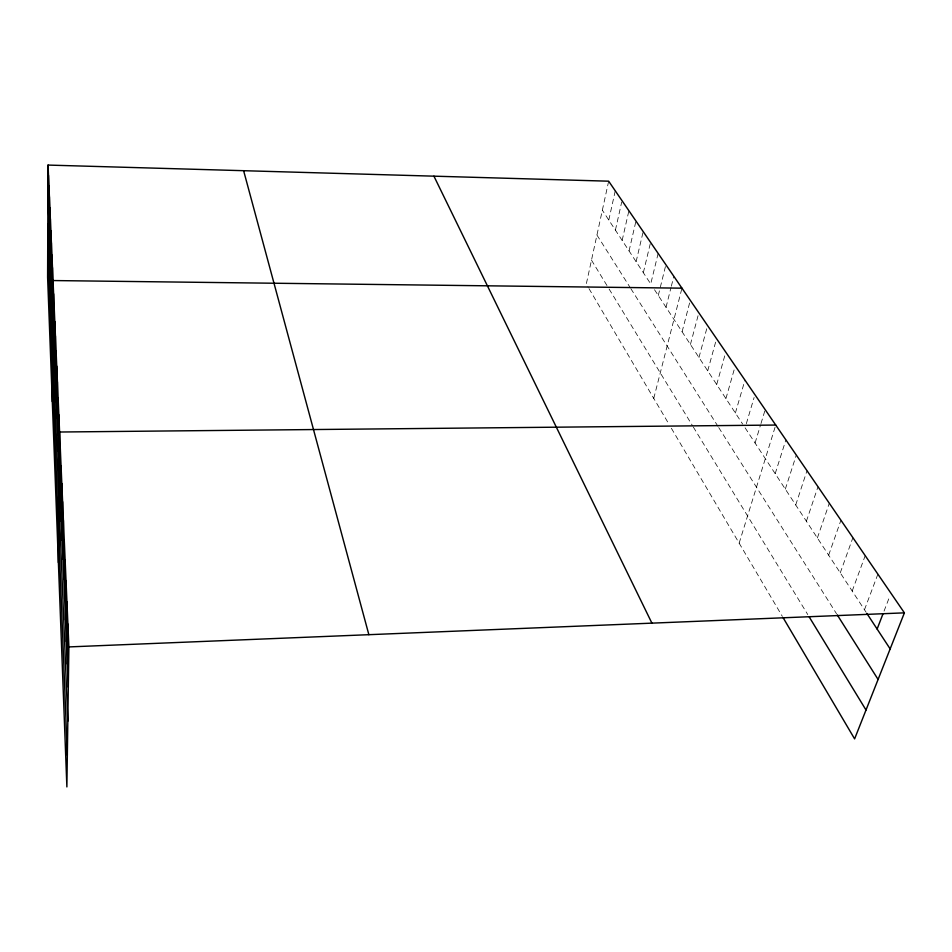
<?xml version="1.0" encoding="UTF-8"?>
<svg xmlns="http://www.w3.org/2000/svg" width="952" height="952" viewBox="0 0 952 952"><rect width="100%" height="100%" fill="white"/><g stroke="black" fill="none" stroke-linecap="round" stroke-linejoin="round"><path stroke-width="0.71" stroke-dasharray="4.76 3.57" d="M608.661 181.189L586.289 284.041L588.324 287.492M608.804 220.055L615.254 190.816M615.408 230.122L621.692 202.074M622.156 240.404L628.903 210.737M629.058 250.923L635.96 221.042M636.114 261.681L643.183 231.586M643.338 272.688L650.573 242.367M658.141 253.41L650.728 283.958L602.342 210.214M658.284 295.477L665.888 264.715M666.031 307.294L670.993 287.575M671.35 286.159L673.826 276.306M653.75 398.4L681.953 288.17M682.096 331.772L690.283 300.32M690.426 344.469L698.827 312.791M698.97 357.488L707.586 325.572M707.717 370.828L716.558 338.686M716.701 384.525L725.388 353.549M725.924 398.579L734.837 367.365M735.384 412.99L744.964 380.134M746.332 423.664L754.115 397.46M755.079 443.013L760.553 424.949M760.981 423.557L765.194 409.669M739.145 543.152L775.737 425.056M775.19 473.68L785.888 439.86M785.317 489.114L796.3 455.068M795.717 504.965L806.998 470.693M806.392 521.244L817.994 486.734M817.375 537.963L829.311 503.239M828.656 555.159L840.937 520.208M840.259 572.842L852.897 537.666M852.195 591.037L865.201 555.635M864.476 609.768L877.887 574.139M884.039 611.124L889.882 595.964M654.5 289.717L742.667 424.104M745.095 427.805L866.058 612.172M596.94 235.049L630.069 287.397M630.855 288.646L717.975 426.365M718.748 427.591L836.51 613.719M591.49 260.146L608.376 287.837M609.101 289.015L692.592 425.841M693.306 427.008L807.772 614.599M589.002 288.635L669.197 424.568M671.374 428.269L782.365 616.42"/><path stroke-width="1.43" d="M48.04 165.077L47.6 277.27L66.878 786.923L68.889 646.92L48.04 165.077L608.661 181.189L904.4 612.85L854.61 738.883L783.091 617.646M48.35 207.369L48.481 175.37M48.802 218.175L48.933 185.926M49.266 229.23L49.409 196.731M49.73 240.57L49.885 207.81M50.218 252.197L50.373 219.162M50.718 264.109L50.884 230.812M51.218 276.33L51.396 242.76M51.741 288.873L51.932 255.029M52.277 301.736L52.479 267.619M52.3 401.613L53.038 280.554L681.953 288.17M53.395 328.5L53.609 293.835M53.966 342.434L54.204 307.484M54.562 356.762L54.811 321.526M55.18 371.482L55.43 335.961M55.811 386.631L56.073 350.812M56.454 402.208L56.739 366.103M57.12 418.249L57.417 381.847M57.81 434.755L58.12 398.067M58.524 451.772L58.846 414.786M58.393 562.584L59.595 432.018L775.737 425.056M59.952 486.234L60.309 448.666M60.678 503.656L61.059 465.802M61.428 521.601L61.821 483.473M62.189 540.093L62.606 501.692M62.987 559.157L63.415 520.47M63.808 578.816L64.26 539.867M64.653 599.106L65.129 559.883M65.521 620.061L66.021 580.565M66.426 641.707L66.949 601.938M67.354 664.068L67.901 624.048M877.125 629.046L882.968 613.885M68.889 646.92L904.4 612.85M866.844 613.385L890.156 648.907M837.284 614.944L878.089 679.454M809.248 617.003L866.011 710.025M433.933 176.168L651.906 623.143M243.617 170.694L368.864 634.687M47.909 196.814L68.318 687.201M47.802 223.922L67.818 721.188M47.695 251.28L67.33 755.067"/></g></svg>
